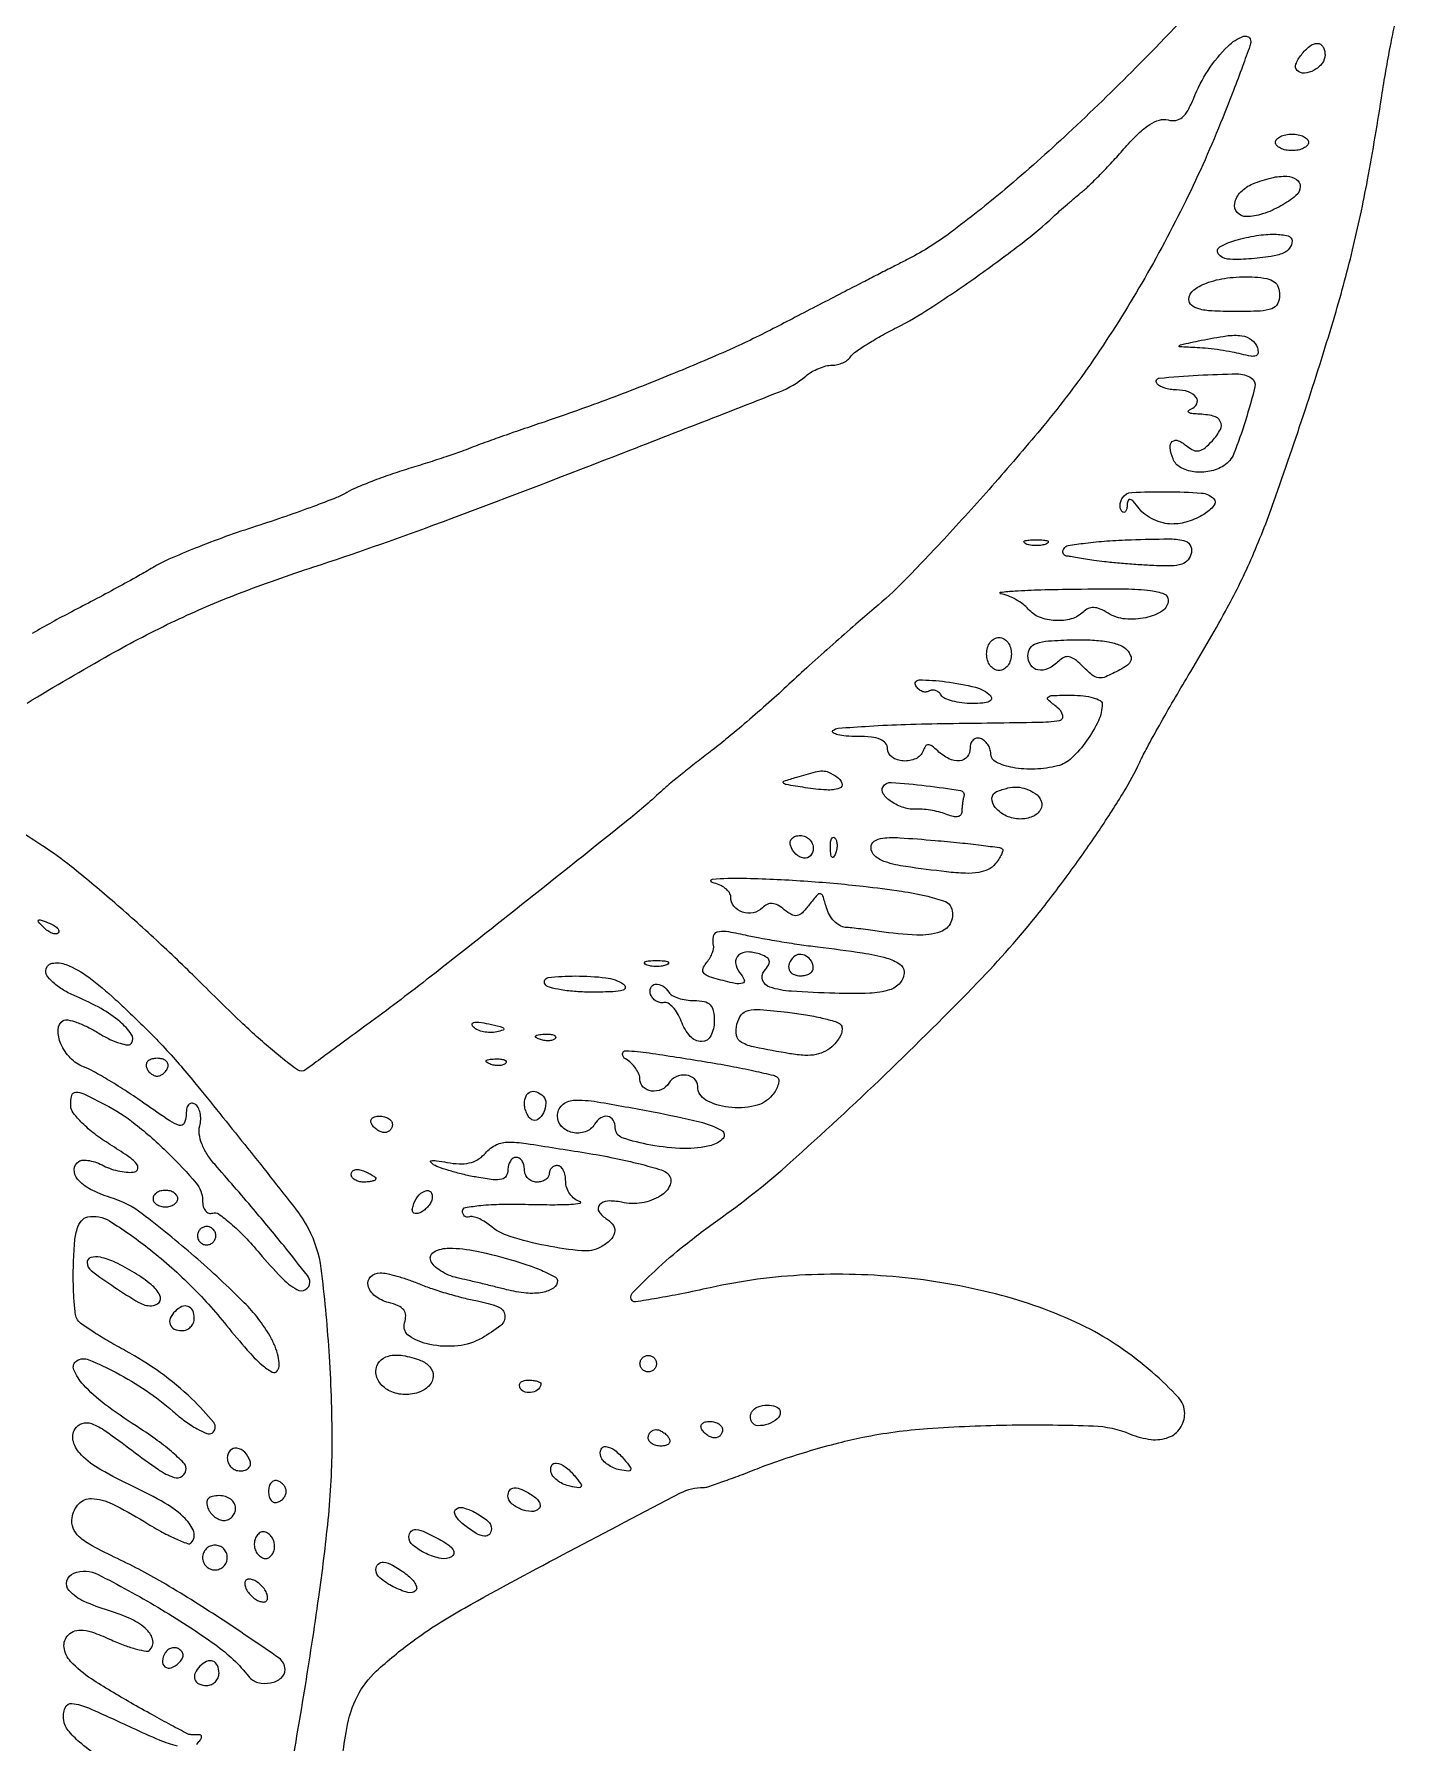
# Model space of a CAD drawing. Extents: x 55 to 655, y 169 to 856.
# Drawn here: x 489.6 to 654.6, y 323 to 530.1 of the extents above; entities that cross this region are included whole.
import ezdxf

# ---------------------------------------------------------------- set-up
doc = ezdxf.new("R2010")
doc.units = 0

msp = doc.modelspace()

# ---------------------------------------------------------------- linework, layer by layer
for points in [[(632.348194, 535.800899, -0.010823), (623.088362, 526.068695, -0.009217), (614.883898, 518.1101, -0.01287), (607.240123, 511.324193, -0.01424), (600.583275, 506.030754, -0.041738), (595.621898, 502.920957, -0.000672), (594.943347, 502.571893, -0.000089), (593.507683, 501.836114, -0.000103), (591.805176, 500.964406, -0.000087), (590, 500.040996, 0.000848), (587.851535, 498.937855, 0.000391), (585.059375, 497.495453, 0.000387), (582.125987, 495.974306, 0.000538), (579.5, 494.606396, -0.015597), (573.917383, 491.908845, -0.00793), (566.744537, 488.850205, -0.007577), (558.85252, 485.770465, -0.007963), (551, 482.984075, 0.00189), (548.364807, 482.084889, 0.002086), (545.821875, 481.19455, 0.001937), (543.656313, 480.416721, 0.010671), (542.5, 479.968168, -0.013954), (541.386673, 479.544676, -0.003155), (539.471875, 478.890378, -0.003266), (537.252344, 478.163645, -0.003164), (535, 477.458108, 0.00864), (532.747661, 476.725394, 0.00871), (530.528125, 475.917178, 0.008558), (528.619992, 475.146738, 0.034466), (527.5, 474.578144, -0.040314), (526.239268, 473.956512, -0.005266), (523.44375, 472.881956, -0.006099), (520.092516, 471.680476, -0.005068), (516.5, 470.482339, 0.00869), (512.797659, 469.217703, 0.008512), (509.115625, 467.816815, 0.008431), (505.928059, 466.478749, 0.031565), (504, 465.481321, -0.007697), (502.223802, 464.452216, -0.002761), (499.663024, 463.039234, -0.002738), (496.838175, 461.52083, -0.003241), (494.150719, 460.117435, 0.01533), (489.364584, 457.468927, 0.011486)], [(526.458982, 317.5, -0.015304), (527.47084, 324.766098, -0.074643), (528.765888, 328.700582, -0.090034), (531.046578, 331.722091, -0.02783), (535.464088, 335.360528, -0.031496), (541.738644, 339.385629, -0.005198), (554.387901, 346.246853, -0.00221), (567.912682, 353.325694, -0.120915), (570.691168, 353.997126, 0.081643), (571.235054, 354.084548, 0.003718), (573.024905, 354.69708, 0.006124), (575.142577, 355.468688, 0.004342), (577.5, 356.383985, -0.014533), (580.267028, 357.393925, -0.008407), (583.646875, 358.454596, -0.008397), (587.076211, 359.405466, -0.013949), (590, 360.077078, -0.031725), (597.83605, 361.137139, -0.014714), (608.101723, 361.564525, -0.011727), (617.938341, 361.453652, -0.091076), (622.404749, 360.471862, 0.070119), (624.917485, 359.808751, 0.120542), (627.054957, 360.070646, 0.15722), (628.466643, 361.19766, 0.147347), (629, 362.968234, 0.19002), (628.242393, 364.889746, 0.025676), (625.065784, 367.959723, 0.02928), (621.082169, 371.041513, 0.035335), (617, 373.429274, 0.049853), (606.803636, 377.255544, 0.038759), (595.146529, 379.399608, 0.038037), (583.040783, 379.743231, 0.042768), (571.5, 378.197506, -0.004937), (568.019763, 377.460254, -0.007801), (565.020196, 376.904254, -0.002882), (562.453614, 376.485014, -0.234838), (562.07939, 376.602896, -0.412142), (562.058787, 377.520308, -0.015035), (564.783337, 380.222744, -0.02023), (568.471474, 383.39794, -0.012872), (573, 386.802137, 0.02785), (581.212004, 393.36911, 0.008833), (592.711902, 404.037279, 0.008989), (603.927866, 415.211629, 0.024225), (611.351913, 423.661932, 0.010256), (615.114148, 428.591554, 0.010365), (618.657345, 433.654102, 0.010866), (621.627329, 438.306227, 0.026752), (623.544773, 441.875533, -0.014068), (624.434754, 443.638004, -0.003899), (625.930093, 446.352315, -0.003933), (627.672041, 449.400311, -0.004112), (629.436501, 452.375533, 0.010126), (633.949403, 460.198102, 0.022243), (637.006358, 466.390921, 0.018673), (639.803843, 473.462205, 0.005301), (643.622573, 484.655734, 0.006522), (647.016929, 495.432753, 0.013429), (649.334506, 503.965029, 0.013846), (651.147352, 512.442102, 0.00741), (652.939796, 523, -0.004906), (653.444704, 526.067016, -0.005118), (654.003077, 529.080561, -0.004931), (654.537884, 531.67474, -0.02234)], [(488.75, 449.056305, -0.008033), (498.786786, 454.933511, -0.017561), (506.695999, 459.036611, -0.019424), (514.357531, 462.31741, -0.012363), (523.5, 465.561991, 0.009952), (537.894953, 470.592636, 0.003473), (558.412504, 478.387126, 0.001086), (579.889451, 486.770925, 0.081585), (583.078741, 488.670351, -0.043217), (583.801497, 489.17936, -0.033109), (584.667322, 489.609416, -0.03396), (585.538258, 489.904734, -0.064846), (586.269724, 490, 0.056786), (586.933144, 490.075589, 0.049966), (587.59337, 490.299336, 0.052776), (588.152917, 490.628725, 0.095216), (588.511752, 491.019016, -0.102637), (589.011087, 491.54635, -0.011141), (590.414169, 492.477333, -0.013284), (592.157396, 493.515122, -0.010347), (594.103685, 494.552541, 0.027544), (598.145336, 496.888677, 0.009251), (603.780463, 500.724656, 0.009377), (609.316248, 504.802821, 0.02439), (613.093233, 508, -0.005722), (613.844797, 508.68594, -0.003083), (614.785818, 509.514895, -0.003069), (615.755336, 510.347993, -0.00482), (616.599715, 511.050708, 0.021941), (617.549914, 511.898189, 0.006677), (618.913644, 513.262334, 0.006672), (620.402387, 514.833245, 0.007234), (621.808435, 516.402058, -0.021604), (623.401644, 518.08009, -0.049741), (624.765782, 519.157996, -0.070735), (625.950047, 519.698382, -0.136495), (626.98396, 519.714445, 0.104943), (627.928912, 519.670324, 0.136855), (628.710649, 520.033096, 0.092482), (629.400314, 520.886198, 0.030006), (630.087364, 522.363095, -0.052187), (631.832167, 525.716956, -0.050988), (634.245381, 528.66557, -0.110139), (636.129042, 529.856106, -0.519037), (637, 529.243123, -0.086206), (636.906636, 528.705628, -0.0019), (636.003305, 526.213724, -0.004264), (634.907199, 523.302552, -0.002862), (633.606996, 519.993123, -0.018895), (629.124558, 509.897772, -0.017742), (623.804468, 499.950658, -0.0182), (617.963796, 490.696515, -0.023597), (611.919747, 482.689351, -0.006222), (606.007271, 475.757715, -0.007089), (600.171882, 469.274242, -0.007353), (594.996863, 463.848172, -0.024349), (591.371585, 460.5, 0.004869), (589.145402, 458.599148, 0.002441), (586.367728, 456.156288, 0.002424), (583.518685, 453.601072, 0.003584), (581.04677, 451.329917, -0.005818), (578.630304, 449.129542, -0.004531), (575.954364, 446.792351, -0.004583), (573.420678, 444.659553, -0.011087), (571.5, 443.143, 0.004542), (569.824173, 441.855029, 0.003983), (568.096549, 440.479767, 0.004006), (566.556479, 439.213084, 0.011959), (565.530806, 438.313082, -0.017001), (561.309249, 434.683442, -0.001255), (549.392109, 425.171207, -0.001766), (537.547503, 415.833444, -0.007913), (530.506066, 410.5, 0.000238), (527.806043, 408.519375, 0.000311), (525.337576, 406.704431, 0.00023), (523.269965, 405.180771, 0.002885), (522.492308, 404.600192, -0.331404), (521.50324, 404.593219, -0.015634), (518.71993, 406.772337, -0.016477), (514.897062, 410.182883, -0.005302), (509.451861, 415.484219, 0.009185), (504.403013, 420.323876, 0.008414), (499.032173, 425.121154, 0.008444), (494.094393, 429.240962, 0.027115), (490.620438, 431.743293, -0.00464), (487.845252, 433.558697, -0.005642)], [(509.272035, 322.872035, 0.029418), (509.657632, 323.305887, 0.07643), (509.863035, 323.66866, 0.194277), (509.858236, 323.895662, 0.300016), (509.7, 324, -0.004478), (509.39695, 324.002714, -0.003405), (509.064948, 324.010923, -0.003443), (508.753692, 324.022887, -0.008047), (508.521098, 324.037185, -0.102438), (508.180593, 324.135709, -0.001327), (506.20651, 325.184792, -0.003778), (503.927382, 326.425988, -0.002462), (501.314149, 327.891714, -0.014324), (496.526979, 330.792172, -0.063714), (494.018854, 332.907461, -0.15425), (493.221678, 334.614843, -0.233123), (493.739308, 336.139308, -0.124228), (494.539187, 336.616834, -0.102994), (495.530011, 336.702013, -0.060019), (496.900434, 336.367514, -0.016085), (498.977026, 335.51036, 0.017111), (500.570723, 334.856355, 0.025251), (502.012822, 334.402822, 0.02289), (503.182957, 334.155325, 0.241557), (503.633734, 334.3004, 0.254821), (503.975389, 335.460639, 0.150667), (503.249687, 336.752765, 0.081111), (501.377527, 338.0284, 0.037302), (498.609343, 339.075654, -0.035885), (495.639672, 340.189536, -0.098663), (493.836513, 341.496736, -0.263038), (493.558133, 342.6729, -0.234769), (494.415629, 343.605997, -0.212677), (497.34083, 343.451689, -0.015503), (504.579543, 339.470653, -0.021699), (511.590895, 334.904935, -0.07056), (515.595366, 331.08752, 0.163741), (516.70754, 330.362392, 0.110287), (518.235455, 330.311208, 0.123903), (519.515029, 330.902313, 0.226639), (520, 331.917277, 0.246197), (519.267556, 333.314633, 0.005039), (512.502608, 337.894622, 0.012391), (505.532634, 342.267118, 0.023569), (499.688124, 345.372244, -0.012119), (496.62924, 346.908664, -0.060249), (495.055712, 348.008569, -0.118581), (494.32864, 349.06152, -0.128269), (494.188124, 350.298352, -0.153151), (495.013337, 352.024442, -0.22044), (496.557655, 352.653753, -0.103325), (499.065563, 352.005616, -0.024343), (502.869817, 349.890146, 0.013043), (504.888525, 348.707105, 0.020457), (506.688033, 347.808588, 0.015644), (508.165828, 347.199573, 0.294337), (508.63414, 347.300806, 0.287531), (508.935296, 348.61395, 0.117503), (507.907358, 350.223169, 0.060343), (505.448671, 352.084044, 0.022416), (501.6, 354.1, -0.020289), (497.65775, 356.143662, -0.065775), (495.317181, 357.92368, -0.126306), (494.348603, 359.546999, -0.21321), (494.555773, 361.090242, -0.179679), (495.420401, 361.763584, -0.168145), (496.543114, 361.733173, -0.063425), (498.27089, 360.818394, -0.00959), (501.432057, 358.5, 0.012266), (504.658133, 356.160448, 0.069964), (506.547799, 355.216652, 0.247242), (507.541677, 355.378323, 0.235404), (508, 356.297857, 0.202178), (507.70612, 356.994936, 0.016828), (506.224488, 358.345598, 0.020343), (504.271214, 359.876799, 0.014237), (501.955704, 361.446366, -0.019676), (498.126919, 364.102936, -0.046807), (495.569675, 366.435462, -0.084186), (494.412281, 368.241945, -0.370434), (494.766151, 369.355473, -0.241337), (496.214591, 369.471534, -0.022745), (499.544161, 367.907525, -0.027929), (503.181266, 365.725025, -0.031436), (506.404236, 363.227985, 0.021865), (507.902303, 362.020782, 0.031777), (509.330003, 361.10358, 0.032754), (510.529474, 360.535927, 0.236812), (511.146777, 360.590713, 0.450981), (511.362262, 361.846919, 0.0333), (508.697162, 364.742171, 0.033461), (504.881592, 367.912485, 0.03302), (500.660838, 370.560913, -0.008585), (498.637306, 371.696867, -0.011169), (496.826669, 372.809564, -0.008954), (495.359911, 373.794365, -0.093704), (494.855482, 374.309657, -0.116504), (494.609965, 374.970089, -0.011985), (494.442744, 376.636922, -0.014419), (494.347219, 378.659949, -0.011041), (494.355482, 380.874305, -0.013339), (494.500638, 383.637281, -0.051376), (494.81112, 385.326003, -0.096348), (495.321643, 386.314843, -0.179811), (496.081497, 386.776836, -0.189093), (498.728702, 386.286065, -0.026553), (503.370651, 383.040488, -0.028966), (508.394424, 378.623733, -0.028344), (512.912897, 373.625426, 0.009661), (515.406667, 370.650681, 0.03253), (517.195346, 368.849915, 0.057815), (518.440734, 367.982773, 0.396502), (519.098471, 368.15933, 0.145967), (519.283111, 368.843249, 0.047474), (519.155365, 369.893178, 0.042254), (518.779678, 371.105916, 0.035007), (518.185574, 372.320725, 0.065674), (515.060085, 376.381342, 0.017146), (509.022773, 381.998384, 0.015882), (502.68262, 387.16014, 0.088812), (498.802256, 389.152665, -0.044893), (496.422125, 390.122547, -0.09532), (494.864726, 391.348159, -0.191327), (494.450097, 392.535748, -0.248706), (495.023007, 393.514219, -0.136676), (495.526097, 393.659923, -0.04628), (496.292782, 393.596713, -0.041921), (497.169393, 393.364879, -0.037281), (498.031741, 392.983013, 0.041754), (498.950088, 392.586121, 0.033221), (499.994517, 392.310449, 0.034257), (501.003214, 392.185592, 0.06853), (501.802407, 392.251419, 0.30647), (502.17208, 392.642705, 0.229271), (501.998415, 393.227846, 0.057504), (500.924878, 394.163071, 0.011314), (498.781608, 395.564651, -0.023681), (496.943914, 396.832353, -0.031842), (495.41731, 398.157532, -0.03405), (494.336797, 399.379165, -0.160877), (494.031608, 400.25, -0.060447), (494.159004, 401.486259, -0.339012), (494.638002, 401.884548, -0.121785), (495.605794, 401.685922, -0.008112), (498.164019, 400.415182, -0.047993), (501.845262, 398.039164, -0.026848), (505.846162, 394.510523, -0.021962), (509.227661, 390.883912, -0.17849), (510, 388.789307, 0.060265), (510.088826, 388.055023, 0.108934), (510.355272, 387.514223, 0.149863), (510.757134, 387.240185, 0.156952), (511.235459, 387.245153, -0.240729), (511.946031, 387.137238, -0.021465), (513.411967, 385.9851, -0.024252), (515.119455, 384.370234, -0.016416), (516.909951, 382.377311, 0.016887), (519.551055, 379.443176, 0.070485), (521.419689, 377.982704, 0.26317), (522.473411, 377.974277, 0.27249), (523, 378.868786, 0.168328), (522.72352, 379.66677, 0.002942), (519.830319, 383.296632, 0.006579), (516.173857, 387.709018, 0.003351), (511.469253, 393.162076, -0.037056), (510.543629, 394.393748, -0.049534), (509.909019, 395.638718, -0.057397), (509.601648, 396.804692, -0.100048), (509.657745, 397.799217, 0.056034), (509.774374, 398.604515, 0.061128), (509.703176, 399.39147, 0.069232), (509.464891, 400.043093, 0.132875), (509.087118, 400.446158, 0.158908), (508.653588, 400.551512, 0.210999), (508.300242, 400.361822, 0.121656), (508.071114, 399.848868, 0.044522), (508, 399.051808, -0.118814), (507.772429, 398.107648, -0.360439), (507.208609, 397.865359, -0.076628), (506.025064, 398.421069, -0.005182), (502.945636, 400.538211, 0.008811), (500.841194, 401.962657, 0.008937), (498.69774, 403.305126, 0.008767), (496.793085, 404.406136, 0.035835), (495.582331, 404.968698, -0.111821), (493.997295, 406.020896, -0.086879), (492.844649, 407.747183, -0.107051), (492.491504, 409.470647, -0.256951), (493.112117, 410.569292, -0.194469), (493.674411, 410.665485, -0.031385), (494.764453, 410.355031, -0.030706), (496.068464, 409.801237, -0.022648), (497.439058, 409.037664, 0.024959), (498.783222, 408.296932, 0.039642), (500.005339, 407.816557, 0.047253), (500.963771, 407.62144, 0.288535), (501.397239, 407.833729, 0.299828), (501.365132, 408.939672, 0.064625), (500.00661, 410.425437, 0.047738), (497.705378, 412.018893, 0.02862), (494.713402, 413.475282, -0.033227), (493.291988, 414.183433, -0.041987), (492.090812, 415.027548, -0.047396), (491.25073, 415.877451, -0.172909), (491, 416.580808, -0.356427), (491.760334, 417.511912, -0.148196), (493.492387, 417.350348, -0.063131), (496.211699, 415.817276, -0.026867), (499.433108, 413.14131, -0.003637), (501.073264, 411.600529, -0.003279), (502.748975, 409.982135, -0.003285), (504.23202, 408.511704, -0.010388), (505.198078, 407.5, -0.013864), (509.040744, 403.06373, -0.003393), (515.113185, 395.543839, -0.001894), (521.266158, 387.757207, -0.044454), (522.795594, 385.402799, -0.090884), (524.330172, 380.544983, -0.014322), (525.295351, 370.528842, -0.016825), (525.665224, 359.582918, -0.025404), (525.182261, 350.058645, -0.009723), (524.046669, 340.712254, -0.005316), (522.310202, 329.298904, -0.004964), (520.438443, 318.495057, -0.019396)], [(497.274176, 321.471641, -0.03245), (495.094572, 323.126972, -0.0447), (493.716647, 324.556418, -0.134358), (493.180449, 325.788105, -0.124615), (493.337534, 327.286186, -0.344919), (494.181556, 327.808417, -0.07653), (496.190609, 327.267592, -0.005491), (501.459761, 324.872035, 0.01013), (504.745227, 323.414964, 0.036652), (506.912572, 322.687345, 0.062555)]]:
    msp.add_lwpolyline(points, format="xyb")
for points in [[(646, 527.606989, -0.166787), (645.648547, 526.582699, -0.101297), (644.665566, 525.741503, -0.109462), (643.494649, 525.394804, -0.217121), (642.606442, 525.726892, -0.302411), (642.459476, 526.459172, -0.06662), (643.132241, 527.627904, -0.062149), (644.157913, 528.665759, -0.168355), (645.122445, 529, -0.156213), (645.45714, 528.892817, -0.097504), (645.742218, 528.590803, -0.079666), (645.934643, 528.139666, -0.061119)], [(644, 517, -0.191087), (643.848523, 516.618118, -0.088204), (643.4125, 516.29375, -0.068025), (642.765418, 516.073693, -0.048028), (642, 516, -0.048028), (641.234582, 516.073693, -0.068025), (640.5875, 516.29375, -0.088204), (640.151477, 516.618118, -0.191087), (640, 517, -0.191087), (640.151477, 517.381882, -0.088204), (640.5875, 517.70625, -0.068025), (641.234582, 517.926307, -0.048028), (642, 518, -0.048028), (642.765418, 517.926307, -0.068025), (643.4125, 517.70625, -0.088204), (643.848523, 517.381882, -0.191087)], [(643, 511.660515, -0.222601), (642.481668, 510.553945, -0.046249), (640.665332, 509.305333, -0.046893), (638.443994, 508.323739, -0.080768), (636.452947, 508, -0.214724), (635.359758, 508.492159, -0.234919), (635.058739, 509.60897, -0.144919), (635.789227, 510.991698, -0.10406), (637.25, 511.968838, -0.034478), (639.537593, 512.709843, -0.074613), (641.373748, 512.885507, -0.131853), (642.543457, 512.50337, -0.253436)], [(642, 505.059017, -0.160125), (641.71278, 504.185149, -0.135816), (640.945219, 503.582387, -0.064376), (639.465091, 503.177278, -0.013235), (636.769236, 502.873765, -0.038356), (634.202694, 502.850745, -0.22806), (633.068726, 503.494237, -0.442106), (633.266239, 504.351889, -0.059414), (635.190983, 505.15032, -0.028361), (637.7043, 505.70661, -0.043659), (639.924061, 505.87085, -0.056366), (641.520985, 505.668532, -0.345926)], [(640.5, 498.5, -0.118451), (640.246716, 497.445848, -0.189837), (639.5625, 496.840909, -0.077556), (638.140147, 496.561504, -0.009792), (635, 496.5, -0.012428), (632.297115, 496.567191, -0.052272), (630.695072, 496.816133, -0.109835), (629.820981, 497.268309, -0.222203), (629.5, 497.954915, -0.241274), (630.094444, 499.11509, -0.074206), (631.896759, 500.04347, -0.056802), (634.495637, 500.608375, -0.039555), (637.5, 500.672936, -0.03316), (638.965727, 500.490433, -0.109607), (639.853383, 500.106197, -0.15168), (640.333394, 499.465344, -0.08566)], [(637.801014, 492.098358, -0.096968), (637.88101, 491.477392, -0.289319), (637.64005, 491.145845, -0.138051), (637.036115, 491.082381, -0.022962), (635.883881, 491.334703, 0.019439), (634.756526, 491.589909, 0.00982), (633.319015, 491.827963, 0.009737), (631.822509, 492.016005, 0.014284), (630.5, 492.117987, -0.001488), (628.384906, 492.226733, -0.555203), (628.322929, 492.339432, -0.21477), (628.503212, 492.47277, -0.000873), (631, 493.010054, -0.017179), (634.043096, 493.55079, -0.068799), (635.930354, 493.55857, -0.12984), (637.101982, 493.074919, -0.151037)], [(637.043714, 488.472983, -0.325039), (637.494689, 487.371762, -0.015239), (636.358469, 483.271411, -0.019227), (634.950757, 479.282285, -0.158112), (633.73815, 477.817006, -0.093506), (632.033627, 477.137427, -0.081766), (630.113254, 477.080298, -0.092359), (628.47866, 477.617679, -0.177471), (627.58345, 478.643128, -0.055118), (627.226149, 480.006638, -0.256596), (627.499766, 480.742037, -0.294393), (628.219136, 480.843145, -0.065029), (629.324042, 480.146032, 0.075229), (630.077579, 479.691724, 0.155259), (630.755964, 479.634389, 0.118454), (631.467346, 479.986444, 0.034982), (632.35039, 480.834683, 0.061033), (633.317442, 482.207623, 0.252808), (633.314008, 483.187797, 0.215417), (632.462413, 483.832103, 0.046403), (630.583333, 484.078947, -0.02246), (629.849296, 484.139857, -0.122667), (629.480997, 484.283477, -0.458466), (629.463545, 484.466389, -0.106132), (629.756231, 484.664358, 0.181432), (630.45803, 485.307985, 0.286034), (630.388815, 486.096623, 0.153874), (629.447131, 486.769909, 0.079003), (628, 487, -0.040157), (627.242254, 487.060955, -0.042899), (626.521154, 487.242233, -0.047047), (625.935992, 487.507812, -0.124929), (625.60839, 487.824622, -0.557258), (625.911188, 488.430864, -0.008535), (630.629565, 488.779276, -0.011126), (635.354427, 488.941815, -0.142378)], [(632.499856, 473.833478, -0.386477), (632.540702, 472.979771, -0.083433), (631.320835, 471.921602, -0.061223), (629.392994, 471.047322, -0.076013), (627.448566, 470.75, -0.063828), (626.369812, 470.888273, -0.04672), (625.233886, 471.300781, -0.047332), (624.213751, 471.907169, -0.073073), (623.483448, 472.625, 0.017029), (622.796915, 473.470202, 0.138051), (622.383625, 473.741093, 0.401139), (622.132656, 473.617641, 0.082242), (622.031803, 473.083333, -0.041969), (621.978084, 472.58004, -0.117643), (621.833052, 472.259102, -0.24525), (621.62888, 472.165181, -0.185986), (621.399864, 472.266802, -0.128207), (621.219167, 472.574938, -0.076463), (621.166817, 472.999366, -0.068014), (621.24575, 473.471285, -0.063091), (621.449256, 473.917894, -0.247626), (622.574341, 474.579727, -0.013473), (626.820502, 474.661713, -0.015315), (631.034704, 474.500373, -0.181067)], [(612.25, 468.337719, -0.057986), (611.679992, 468.181385, -0.037979), (611, 468.12966, -0.037979), (610.320008, 468.181385, -0.057986), (609.75, 468.337719, -0.174857), (609.540618, 468.525001, -0.447206), (609.601562, 468.693942, -0.078554), (610.10856, 468.810911, -0.017491), (611, 468.842105, -0.017491), (611.89144, 468.810911, -0.078554), (612.398438, 468.693942, -0.447206), (612.459382, 468.525001, -0.174857)], [(629.816911, 467.296996, -0.122583), (629.407574, 466.416456, -0.145128), (628.654498, 465.897423, -0.075589), (627.337512, 465.679052, -0.015682), (624.984537, 465.721259, -0.005315), (623.084308, 465.835274, -0.004532), (621.082958, 465.994963, -0.004569), (619.264845, 466.173386, -0.012904), (618, 466.342311, 0.000015), (616.983547, 466.504828, 0.000016), (615.996726, 466.662543, 0.000015), (615.152231, 466.797457, 0.000082), (614.690983, 466.871052, -0.11936), (614.422091, 466.983363, -0.154643), (614.265384, 467.197981, -0.135982), (614.249924, 467.486527, -0.084398), (614.378201, 467.802926, -0.216387), (614.867198, 468.131057, -0.009229), (616.974432, 468.441687, -0.014395), (619.554019, 468.698194, -0.009603), (622.519593, 468.849921, -0.005263), (627.032415, 468.946456, -0.055191), (628.86947, 468.763233, -0.200663), (629.638425, 468.23065, -0.192368)], [(627, 461.519052, -0.255321), (626.295295, 460.228976, -0.08934), (624.27567, 459.392491, -0.077246), (621.782828, 459.242048, -0.116609), (619.731172, 459.935813, 0.037394), (618.757401, 460.447102, 0.090446), (617.968636, 460.630407, 0.117295), (617.295999, 460.504125, 0.09183), (616.682102, 460.082102, -0.130421), (615.257277, 459.254874, -0.080309), (613.317344, 459.047747, -0.079967), (611.402385, 459.462916, -0.12692), (610.049824, 460.439966, 0.059939), (609.434823, 461.022552, 0.033442), (608.566204, 461.581448, 0.03286), (607.598613, 462.03601, 0.045339), (606.677379, 462.303783, -0.851637), (606.682953, 462.476003, -0.016479), (608.444293, 462.643133, -0.008651), (611.575424, 462.782086, -0.003736), (615.75, 462.863818, -0.00437), (621.823755, 462.884257, -0.028407), (624.873868, 462.694379, -0.066473), (626.487405, 462.279416, -0.305594)], [(608, 455, -0.072314), (607.888136, 454.230589, -0.08892), (607.5625, 453.583333, -0.10214), (607.075754, 453.153209, -0.130775), (606.5, 453, -0.130775), (605.924246, 453.153209, -0.10214), (605.4375, 453.583333, -0.08892), (605.111864, 454.230589, -0.072314), (605, 455, -0.072314), (605.111864, 455.769411, -0.08892), (605.4375, 456.416667, -0.10214), (605.924246, 456.846791, -0.130775), (606.5, 457, -0.130775), (607.075754, 456.846791, -0.10214), (607.5625, 456.416667, -0.08892), (607.888136, 455.769411, -0.072314)], [(622.006978, 455.491592, -0.069114), (622.449674, 454.77712, -0.193362), (622.469738, 454.199137, -0.147933), (622.070456, 453.664029, -0.03617), (621.130308, 453.069739, -0.017585), (619.437974, 452.239206, -0.136559), (618.576082, 452.109276, -0.145917), (617.798089, 452.448901, -0.021004), (616.507143, 453.635714, 0.036373), (615.661706, 454.366345, 0.115884), (614.981491, 454.661366, 0.156628), (614.364822, 454.579339, 0.085817), (613.735714, 454.135714, -0.084527), (612.46417, 453.23418, -0.156926), (611.223833, 453.063462, -0.206969), (610.343316, 453.643766, -0.146002), (610, 454.794429, -0.151602), (610.28238, 455.704344, -0.158691), (611.02599, 456.274598, -0.067897), (612.512112, 456.581843, -0.011219), (615.442411, 456.716282, -0.018127), (617.837756, 456.68552, -0.03385), (619.763365, 456.459646, -0.042247), (621.197013, 456.064593, -0.131943)], [(605.45, 449.948814, -0.245712), (605.570931, 449.563543, -0.25119), (605.322487, 449.249906, -0.081168), (604.546822, 449.054577, -0.021181), (603.259017, 449, -0.02991), (602.010554, 449.074749, -0.03596), (600.856189, 449.298542, -0.03886), (599.93892, 449.624108, -0.150747), (599.489919, 450.016312, 0.08344), (599.184813, 450.364134, 0.092847), (598.793158, 450.577624, 0.100558), (598.376993, 450.625047, 0.117181), (598, 450.5, -0.134553), (597.615692, 450.386958, -0.100428), (597.179193, 450.467113, -0.087111), (596.756676, 450.729414, -0.07209), (596.415957, 451.135985, -0.587906), (596.816458, 451.853022, -0.03229), (600.038623, 451.639713, -0.027711), (603.658468, 450.958287, -0.136665)], [(619, 448.95034, -0.109811), (618.545664, 446.906565, -0.046389), (617.116199, 444.467982, -0.046276), (615.29252, 442.369286, -0.129976), (613.602641, 441.436405, -0.051733), (610.87216, 441.044573, -0.055018), (608.177041, 441.235626, -0.066384), (606.144711, 441.893973, -0.288895), (605.5, 442.916667, 0.081237), (605.406335, 443.48935, 0.068653), (605.132812, 444.039583, 0.070115), (604.727763, 444.484598, 0.092923), (604.25, 444.75, 0.126183), (603.774234, 444.783698, 0.143626), (603.367188, 444.579167, 0.123964), (603.094438, 444.156621, 0.081814), (603, 443.583333, -0.169777), (602.634921, 442.539152, -0.206195), (601.728571, 442.05407, -0.138018), (600.429122, 442.303414, -0.07323), (599.075, 443.25, 0.026382), (598.3676, 443.850113, 0.164145), (597.923333, 444, 0.247772), (597.586056, 443.821933, 0.062037), (597.291667, 443.25, -0.201682), (596.420073, 442.313413, -0.120957), (594.902443, 442.033239, -0.134372), (593.535292, 442.494401, -0.249577), (593, 443.5, 0.168397), (592.766017, 444.175032, 0.129504), (592.138889, 444.647727, 0.073692), (591.031879, 444.92004, 0.023525), (589.333333, 445, -0.018315), (587.974217, 445.049802, -0.040893), (586.953099, 445.209349, -0.083841), (586.408404, 445.442232, -0.478401), (586.379344, 445.712678, -0.179406), (587.012122, 446.00316, -0.003269), (590.761345, 446.261474, -0.007651), (595.183917, 446.469267, -0.004982), (600.296011, 446.58014, 0.001027), (611.170937, 446.729965, 0.03258), (613.830308, 446.945758, 0.45311), (614.225679, 447.557439, 0.162965), (613.55887, 448.531803, -0.018207), (612.45004, 449.435778, -0.459576), (612.453905, 449.782032, -0.171029), (612.970459, 449.976037, -0.005124), (615.30887, 450, -0.026897), (616.723227, 449.923862, -0.0424), (617.915731, 449.691662, -0.052003), (618.755663, 449.355236, -0.27835)], [(586.856763, 440.109687, -0.172132), (587.468529, 439.329666, -0.413017), (587.17389, 438.73376, -0.096731), (585.581472, 438.516835, -0.025164), (583, 438.796174, -0.002899), (580.712091, 439.174566, -0.186717), (580.371517, 439.3782, -0.52125), (580.439929, 439.600715, -0.007479), (582, 440.077423, -0.00506), (584.269831, 440.709235, -0.063765), (585.149128, 440.827772, -0.114192), (585.842986, 440.672061, -0.029165)], [(602.25, 437.75, 0.032384), (602.153935, 437.384477, 0.01461), (602.073437, 436.895135, 0.014395), (602.01826, 436.371738, 0.019064), (602, 435.893011, -0.167997), (601.865473, 435.503925, -0.176445), (601.522018, 435.290633, -0.107753), (600.968181, 435.295199, -0.044374), (600.25, 435.526527, 0.035371), (599.438325, 435.804171, 0.021044), (598.4401, 436.024033, 0.021003), (597.421485, 436.160013, 0.03378), (596.546086, 436.180305, -0.085683), (594.961987, 436.381915, -0.072915), (593.437793, 437.105278, -0.093981), (592.471401, 438.053854, -0.298648), (592.448234, 438.916241, -0.279006), (593.469349, 439.438853, -0.011825), (597.682952, 439.038304, -0.011538), (601.829724, 438.447586, -0.461035)], [(610.878115, 438.096491, -0.165255), (611.61802, 437.17896, -0.22393), (611.524178, 436.133302, -0.163804), (610.563074, 435.297169, -0.098126), (609.063428, 435, -0.108569), (607.406179, 435.364145, -0.107541), (606.047682, 436.390122, -0.186077), (605.646935, 437.516735, -0.299237), (606.208262, 438.323807, -0.03666), (607.574375, 438.758835, -0.071029), (608.71314, 438.865255, -0.077488), (609.769686, 438.647444, -0.051705)], [(584, 431.416667, -0.190724), (583.653027, 430.540134, -0.244413), (582.846361, 430.257027, -0.165501), (581.877068, 430.749304, -0.113253), (581.229167, 431.8125, -0.134046), (581.204183, 432.264262, -0.144529), (581.414714, 432.651172, -0.119977), (581.841384, 432.910766, -0.077096), (582.416667, 433, -0.099038), (583.020927, 432.879125, -0.097945), (583.534896, 432.534896, -0.097945), (583.879125, 432.020927, -0.099038)], [(586.683114, 430.8125, -0.054073), (586.461564, 430.395823, -0.470617), (586.279315, 430.37858, -0.168741), (586.137993, 430.670344, -0.018894), (586.078947, 431.416667, -0.028489), (586.089945, 432.112848, -0.077125), (586.200665, 432.592839, -0.208169), (586.385309, 432.77538, -0.296942), (586.604167, 432.729167, -0.126455), (586.797407, 432.402231, -0.060344), (586.876576, 431.916927, -0.05415), (586.839148, 431.359369, -0.051402)], [(606.892501, 431.389471, -0.28176), (606.964495, 431.161597, -0.047282), (606.805988, 430.71029, -0.039819), (606.492815, 430.152833, -0.025325), (606.046817, 429.556411, -0.106042), (605.201222, 428.890908, -0.073645), (604.038943, 428.520571, -0.050284), (602.42657, 428.422171, -0.018588), (600.154316, 428.596801, -0.006838), (595.196627, 429.232609, -0.043001), (592.71351, 429.806622, -0.105833), (591.456405, 430.533094, -0.212074), (591, 431.560753, -0.246846), (591.390529, 432.303591, -0.124132), (592.411398, 432.68292, -0.043064), (594.469321, 432.729617, -0.005917), (598.75, 432.407006, -0.00367), (601.748683, 432.123097, -0.005646), (604.338735, 431.829092, -0.002132), (606.552995, 431.542789, -0.146702)], [(590.053627, 426.848635, -0.007946), (594.683076, 426.247548, -0.022787), (597.866353, 425.633437, -0.02803), (599.998563, 424.992073, -0.217368), (600.722251, 424.281418, -0.198009), (600.678424, 422.49679, -0.211399), (599.391396, 421.324872, -0.092389), (596.53673, 420.929274, -0.02537), (592, 421.372006, 0.003853), (590.923234, 421.524078, 0.003032), (589.754573, 421.672748, 0.003065), (588.666744, 421.797676, 0.007559), (587.866631, 421.872377, -0.116711), (587.194883, 422.087813, -0.066753), (586.527102, 422.623448, -0.060938), (585.964009, 423.38016, -0.06101), (585.600197, 424.25, 0.011918), (585.163667, 425.670708, 0.277247), (584.855458, 425.934524, 0.266069), (584.468173, 425.791814, 0.011153), (583.514821, 424.601615, -0.031599), (582.675917, 423.637812, -0.150642), (582.040041, 423.296715, -0.17639), (581.381142, 423.400255, -0.046952), (580.488874, 424.009234, 0.044019), (579.6993, 424.554926, 0.108317), (579.029682, 424.762774, 0.133669), (578.424257, 424.652238, 0.084966), (577.835763, 424.235763, -0.146217), (576.721478, 423.63421, -0.13374), (575.416732, 423.714234, -0.142378), (574.389732, 424.432042, -0.171124), (574, 425.537438, 0.152019), (573.832447, 426.075796, 0.07625), (573.339062, 426.599434, 0.064539), (572.610573, 427.030223, 0.053765), (571.75, 427.294267, -0.868741), (571.771009, 427.71384, -0.028648), (575.481742, 427.83611, -0.010691), (582.870683, 427.498037, -0.011531)], [(492.526461, 421.193128, -0.20742), (492.220211, 421.072099, -0.082976), (491.768815, 421.162781, -0.063152), (491.246577, 421.441312, -0.043285), (490.733333, 421.875912, -0.011214), (490.106486, 422.536448, -0.400052), (490.111181, 422.729672, -0.286372), (490.336218, 422.78179, -0.008399), (491.293128, 422.435707, -0.036269), (491.940734, 422.133723, -0.070189), (492.395085, 421.789051, -0.120343), (492.59249, 421.461316, -0.278911)], [(584.5, 419.509854, -0.006279), (589.979321, 418.778645, -0.033948), (592.912158, 418.14404, -0.073404), (594.483905, 417.427936, -0.254474), (595, 416.479562, -0.17553), (594.514028, 415.137918, -0.144824), (593.240662, 414.288815, -0.067511), (590.83133, 413.886039, -0.014702), (586.610092, 413.880037, -0.009503), (581.358159, 414.126981, -0.059836), (578.727082, 414.620774, -0.234414), (577.862933, 415.4513, -0.265338), (578.059975, 416.572265, 0.040521), (578.573699, 417.304595, 0.183891), (578.658834, 417.809601, 0.203933), (578.385002, 418.210674, 0.05079), (577.660511, 418.57678, 0.086276), (576.092568, 418.885294, 0.181773), (574.939235, 418.480608, 0.255701), (574.576714, 417.554312, 0.142221), (575.073886, 416.410972, -0.067962), (575.633724, 415.512055, -0.460461), (575.43731, 415.096726, -0.121872), (574.515866, 415.075099, -0.010675), (572.228925, 415.635797, -0.031083), (571.166479, 415.992516, -0.154018), (570.686807, 416.389784, -0.241033), (570.637583, 416.878346, -0.080195), (571.014011, 417.516883, 0.036327), (571.406823, 418.06699, 0.036586), (571.714833, 418.666887, 0.039091), (571.902627, 419.227823, 0.106023), (571.916666, 419.64474, -0.083311), (571.903877, 420.770687, -0.278817), (572.359365, 421.312887, -0.123111), (573.41505, 421.401008, -0.014477), (575.75, 420.950347, 0.009594), (577.541068, 420.586484, 0.004519), (579.867188, 420.181916, 0.004476), (582.311748, 419.801916, 0.006289)], [(581.63948, 418.306147, 0.094876), (581.086489, 417.491235, 0.1934), (581.067517, 416.730754, 0.202875), (581.575357, 416.193711, 0.103624), (582.5, 416, 0.06085), (583.073598, 416.070066, 0.079459), (583.559375, 416.276414, 0.097386), (583.8846, 416.582093, 0.156819), (584, 416.940983, 0.139398), (583.764316, 417.769921, 0.123736), (583.119339, 418.396031, 0.139481), (582.316568, 418.598585, 0.191124)], [(566.25, 417.337719, -0.057986), (565.679992, 417.181385, -0.037979), (565, 417.12966, -0.037979), (564.320008, 417.181385, -0.057986), (563.75, 417.337719, -0.174857), (563.540618, 417.525001, -0.447206), (563.601562, 417.693942, -0.078554), (564.10856, 417.810911, -0.017491), (565, 417.842105, -0.017491), (565.89144, 417.810911, -0.078554), (566.398438, 417.693942, -0.447206), (566.459382, 417.525001, -0.174857)], [(561, 415, -0.264202), (561.21732, 414.583038, -0.329712), (560.95277, 414.251244, -0.055498), (559.725201, 414.065932, -0.008999), (557.309017, 414.015313, -0.017967), (555.275729, 414.082394, -0.024756), (553.461338, 414.298248, -0.023032), (552.024763, 414.610412, -0.191593), (551.5, 415, -0.548395), (551.877191, 415.781552, -0.029491), (555.191936, 415.977235, -0.029063), (558.877132, 415.762846, -0.11488)], [(566.5, 414, 0.130646), (566.906663, 413.615492, 0.045439), (567.653525, 413.29375, 0.041396), (568.57934, 413.073842, 0.037634), (569.559017, 413, -0.048088), (570.787459, 412.88158, -0.152449), (571.505902, 412.493956, -0.149127), (571.885437, 411.760253, -0.045359), (572, 410.5, -0.116443), (571.577002, 408.708305, -0.284563), (570.469872, 408.025488, -0.218947), (569.090368, 408.663041, -0.086078), (567.997216, 410.507322, 0.041116), (567.547967, 411.448108, 0.055882), (566.987039, 412.20253, 0.069136), (566.405528, 412.674467, 0.19346), (565.896967, 412.757322, -0.107313), (565.424248, 412.754066, -0.086944), (564.952286, 412.942776, -0.08277), (564.553343, 413.29196, -0.083998), (564.291667, 413.75, -0.187089), (564.306536, 414.555515, -0.27399), (564.857467, 414.972237, -0.172747), (565.749669, 414.763909, -0.111892)], [(545.64378, 409.205893, -0.054376), (544.86184, 409.127256, -0.048216), (544.048004, 409.212837, -0.051027), (543.324322, 409.439155, -0.095372), (542.817958, 409.782042, -0.181167), (542.65923, 410.130943, -0.373673), (542.826958, 410.353092, -0.086287), (543.486201, 410.377314, -0.016428), (544.674177, 410.175496, -0.00866), (546.047609, 409.870603, -0.138278), (546.459395, 409.639951, -0.550064), (546.410973, 409.423805, -0.033951)], [(587.300821, 410.099179, -0.191756), (587.491075, 409.657201, -0.087983), (587.397035, 409.026195, -0.06781), (587.041292, 408.306127, -0.047816), (586.465985, 407.608842, -0.070259), (585.478935, 406.866068, -0.077667), (584.357285, 406.456887, -0.062304), (582.968745, 406.35907, -0.028136), (581.1517, 406.560447, -0.007213), (576.915885, 407.335876, -0.079216), (575.29978, 407.932381, -0.22477), (574.695235, 408.784738, -0.108043), (574.750801, 410.155064, -0.093317), (575.278536, 411.270614, -0.180418), (576.089866, 411.808961, -0.077893), (577.553035, 411.916501, -0.008722), (580.88462, 411.583741, -0.011921), (583.085311, 411.271743, -0.015677), (585.074615, 410.876716, -0.013142), (586.694011, 410.456899, -0.127041)], [(552.729167, 408.395833, -0.126455), (552.402231, 408.202593, -0.060344), (551.916927, 408.123424, -0.05415), (551.359369, 408.160852, -0.051402), (550.8125, 408.316886, -0.054073), (550.395823, 408.538436, -0.470617), (550.37858, 408.720685, -0.168741), (550.670344, 408.862007, -0.018894), (551.416667, 408.921053, -0.028489), (552.112848, 408.910055, -0.077125), (552.592839, 408.799335, -0.208169), (552.77538, 408.614691, -0.296942)], [(503.191667, 404.925, 0.073624), (503.399741, 404.514089, 0.066918), (503.723802, 404.165781, 0.070382), (504.110048, 403.930417, 0.102038), (504.5, 403.85, 0.102038), (504.889952, 403.930417, 0.070382), (505.276198, 404.165781, 0.066918), (505.600259, 404.514089, 0.073624), (505.808333, 404.925, 0.159683), (505.810399, 405.333474, 0.143818), (505.571823, 405.684219, 0.107546), (505.111023, 405.920344, 0.064908), (504.5, 406, 0.064908), (503.888977, 405.920344, 0.107546), (503.428177, 405.684219, 0.143818), (503.189601, 405.333474, 0.159683)], [(546.729167, 405.395833, -0.126455), (546.402231, 405.202593, -0.060344), (545.916927, 405.123424, -0.05415), (545.359369, 405.160852, -0.051402), (544.8125, 405.316886, -0.054073), (544.395823, 405.538436, -0.470617), (544.37858, 405.720685, -0.168741), (544.670344, 405.862007, -0.018894), (545.416667, 405.921053, -0.028489), (546.112848, 405.910055, -0.077125), (546.592839, 405.799335, -0.208169), (546.77538, 405.614691, -0.296942)], [(570.783497, 405.613177, -0.005589), (574.001714, 405.052925, -0.00824), (576.812612, 404.483078, -0.004412), (579.162367, 403.944485, -0.138693), (579.675998, 403.657335, -0.201096), (579.816977, 403.312896, -0.072607), (579.734529, 402.779503, -0.057526), (579.45953, 402.152359, -0.041162), (579.020056, 401.524166, -0.166489), (576.891049, 400.224358, -0.084612), (573.720346, 400.067763, -0.096074), (570.980964, 400.948386, -0.273586), (570, 402.606989, 0.211367), (569.600542, 403.509712, 0.157732), (568.596518, 403.963762, 0.133976), (567.385388, 403.775084, 0.150192), (566.5, 403, -0.149959), (565.606674, 402.217247, -0.138317), (564.397252, 402.038254, -0.160777), (563.397319, 402.517315, -0.20406), (563, 403.45031, 0.100292), (562.872383, 404.080138, 0.054217), (562.485937, 404.774005, 0.050884), (561.919365, 405.422383, 0.055942), (561.25, 405.919901, -0.264715), (560.894939, 406.531734, -0.426105), (561.288232, 406.91574, -0.029338), (564.101387, 406.659542, -0.002926)], [(551.264432, 401.402234, -0.210351), (551.593354, 400.556057, -0.101767), (551.303893, 399.406879, -0.122354), (550.629069, 398.594365, -0.305994), (549.895215, 398.564761, -0.096533), (549.552309, 398.881687, -0.052635), (549.262969, 399.378799, -0.049696), (549.066404, 399.966781, -0.055887), (549, 400.559017, -0.10924), (549.195016, 401.440964, -0.197274), (549.729833, 401.93523, -0.1881), (550.479385, 401.923695, -0.099868)], [(564.59977, 399.512262, -0.011132), (570.236867, 398.30303, -0.072863), (572.917885, 397.23517, -0.479001), (573.062354, 396.297492, -0.147134), (571.631835, 395.443733, -0.06744), (568.315548, 395.073341, -0.039176), (564.322636, 395.481076, -0.035431), (560.859575, 396.368689, -0.322826), (560, 397.561273, 0.131644), (559.748855, 398.498618, 0.221916), (559.094623, 398.956337, 0.193883), (558.246747, 398.776246, 0.10663), (557.5, 398, -0.172127), (556.373844, 397.096176, -0.139409), (554.817779, 397.005255, -0.14748), (553.507688, 397.74068, -0.193987), (553, 399, -0.202388), (553.557611, 400.321153, -0.184011), (554.922296, 400.911181, -0.052909), (557.826037, 400.732121, -0.005435)], [(533, 398, -0.092995), (532.928382, 397.618268, -0.096318), (532.723586, 397.29375, -0.099231), (532.418051, 397.076556, -0.105429), (532.059017, 397, -0.089642), (531.653442, 397.073302, -0.053229), (531.2129, 397.29375, -0.051032), (530.806203, 397.617485, -0.06081), (530.5, 398, -0.139169), (530.392057, 398.379648, -0.191142), (530.521475, 398.70625, -0.138808), (530.889346, 398.926733, -0.066118), (531.440983, 399, -0.062283), (532.037096, 398.925455, -0.080552), (532.542039, 398.70625, -0.097988), (532.879982, 398.381379, -0.153634)], [(556.398134, 394.54806, -0.009543), (559.886705, 393.913249, -0.012967), (563.006115, 393.199242, -0.009878), (565.555474, 392.491756, -0.126351), (566.398134, 391.984545, -0.303718), (566.649455, 390.662601, -0.156547), (565.499651, 389.331442, -0.096614), (563.217286, 388.484932, -0.094968), (560.769457, 388.550636, 0.062835), (559.074984, 388.704746, 0.208981), (558.088966, 388.232284, 0.340433), (558.043294, 387.412761, 0.104539), (559, 386.5, -0.114305), (559.773289, 385.733181, -0.198816), (559.923334, 384.856248, -0.152296), (559.399412, 383.952389, -0.063035), (558.234582, 383.125545, -0.146882), (555.968508, 382.666854, -0.025704), (551.610014, 383.295992, -0.027883), (547.272644, 384.405836, -0.097497), (544.751754, 385.785087, 0.03517), (544.098867, 386.25584, 0.039791), (543.412025, 386.608935, 0.04361), (542.789746, 386.806997, 0.136522), (542.35526, 386.785087, -0.114774), (542.029482, 386.754635, -0.141153), (541.751233, 386.877494, -0.129767), (541.565196, 387.140048, -0.089831), (541.5, 387.5, -0.363733), (541.846868, 387.913734, -0.018858), (543.700571, 388.170542, -0.021092), (546.235622, 388.317162, -0.010076), (549.5, 388.302283, 0.005558), (552.457013, 388.262081, 0.013542), (554.635937, 388.315701, 0.032441), (555.740239, 388.444989, 0.78852), (555.75, 388.625607, -0.093009), (555.081254, 388.96941, -0.072566), (554.514063, 389.559553, -0.071379), (554.13137, 390.297925, -0.084112), (554, 391.073324, 0.04993), (553.926193, 391.810592, 0.069914), (553.70625, 392.434039, 0.090065), (553.381765, 392.853517, 0.185265), (553, 393, 0.099038), (552.618362, 392.923658, 0.097945), (552.29375, 392.70625, 0.097945), (552.076342, 392.381638, 0.099038), (552, 392, -0.148195), (551.884432, 391.618646, -0.098894), (551.559375, 391.29375, -0.082425), (551.073457, 391.074694, -0.064853), (550.5, 391, -0.099038), (549.927543, 391.114514, -0.097945), (549.440625, 391.440625, -0.097945), (549.114514, 391.927543, -0.099038), (549, 392.5, 0.064853), (548.925306, 393.073457, 0.082425), (548.70625, 393.559375, 0.098894), (548.381354, 393.884432, 0.148195), (548, 394, 0.152379), (547.618628, 393.881011, 0.09821), (547.29375, 393.546064, 0.080984), (547.074579, 393.045539, 0.062862), (547, 392.454687, -0.141675), (546.792082, 391.735627, -0.197361), (546.252292, 391.351788, -0.086472), (545.20466, 391.293163, -0.015277), (543.25, 391.582914, -0.013409), (541.704298, 391.903542, -0.012978), (540.160938, 392.309652, -0.013), (538.822484, 392.737293, -0.04569), (538, 393.111091, -0.095082), (537.650548, 393.409926, -0.571683), (537.718169, 393.586914, -0.077404), (538.338683, 393.594776, -0.010635), (539.618394, 393.384185, 0.035529), (541.101427, 393.215372, 0.064226), (542.317221, 393.320143, 0.077188), (543.308713, 393.702779, 0.081125), (544.118394, 394.363284, -0.080987), (545.448117, 395.448627, -0.127658), (546.86045, 395.837964, -0.0416), (549.227288, 395.676517, -0.002414)], [(531, 391.393011, -0.289661), (530.903916, 391.241071, -0.046727), (530.559375, 391.115447, -0.039339), (530.074824, 391.028469, -0.024748), (529.5, 391, -0.062722), (528.926468, 391.07223, -0.08088), (528.440625, 391.284531, -0.098158), (528.115494, 391.599211, -0.152681), (528, 391.968615, -0.184534), (528.122486, 392.289193, -0.147206), (528.440625, 392.483616, -0.100118), (528.925634, 392.511135, -0.055937), (529.5, 392.361626, -0.02136), (530.074558, 392.112506, -0.030395), (530.559375, 391.839659, -0.030693), (530.912889, 391.579329, -0.222225)], [(504, 389, 0.148195), (504.115568, 388.618646, 0.098894), (504.440625, 388.29375, 0.082425), (504.926543, 388.074694, 0.064853), (505.5, 388, 0.064853), (506.073457, 388.074694, 0.082425), (506.559375, 388.29375, 0.098894), (506.884432, 388.618646, 0.148195), (507, 389, 0.148195), (506.884432, 389.381354, 0.098894), (506.559375, 389.70625, 0.082425), (506.073457, 389.925306, 0.064853), (505.5, 390, 0.064853), (504.926543, 389.925306, 0.082425), (504.440625, 389.70625, 0.098894), (504.115568, 389.381354, 0.148195)], [(537.770833, 388.8125, -0.068669), (537.531882, 388.328838, -0.047422), (537.142248, 387.857485, -0.047417), (536.670725, 387.467931, -0.068602), (536.18682, 387.22894, -0.108271), (535.74444, 387.181849, -0.257062), (535.482386, 387.366128, -0.161356), (535.426249, 387.780247, -0.045328), (535.606309, 388.41644, -0.096137), (536.266086, 389.473274, -0.16139), (537.175124, 389.971061, -0.352314), (537.738788, 389.665692, -0.181604)], [(509.552786, 385.08541, 0.099038), (509.401684, 384.679226, 0.097945), (509.417584, 384.244476, 0.097945), (509.597789, 383.848514, 0.099038), (509.91459, 383.552786, 0.099038), (510.320774, 383.401684, 0.097945), (510.755524, 383.417584, 0.097945), (511.151486, 383.597789, 0.099038), (511.447214, 383.91459, 0.099038), (511.598316, 384.320774, 0.097945), (511.582416, 384.755524, 0.097945), (511.402211, 385.151486, 0.099038), (511.08541, 385.447214, 0.099038), (510.679226, 385.598316, 0.097945), (510.244476, 385.582416, 0.097945), (509.848514, 385.402211, 0.099038)], [(496.006833, 381.25, 0.233497), (496.499298, 380.275417, 0.013003), (499.353031, 378.246149, 0.016517), (502.286382, 376.410774, 0.13228), (503.81188, 376, 0.213683), (504.729879, 376.411093, 0.310312), (504.838442, 377.261673, 0.103002), (503.775682, 378.575588, 0.034482), (501.75, 380.01096, 0.024663), (499.451357, 381.261388, 0.059172), (497.619833, 381.890144, 0.121214), (496.46422, 381.856893, 0.339704)], [(547.818499, 381.461259, -0.014191), (549.804187, 380.809713, -0.021809), (551.477934, 380.123582, -0.017656), (552.758933, 379.476157, -0.273403), (553, 379.068248, -0.249373), (552.519449, 378.164649, -0.10441), (551.202228, 377.630616, -0.068155), (549.212028, 377.548956, -0.038324), (546.824597, 377.962959, 0.001885), (545.359086, 378.32866, 0.00131), (543.701189, 378.731133, 0.001321), (542.107894, 379.109054, 0.002731), (540.860301, 379.394317, -0.045184), (539.807565, 379.731111, -0.044408), (538.825957, 380.253049, -0.048007), (538.051903, 380.870586, -0.109194), (537.641686, 381.491368, -0.383575), (538.05118, 382.55939, -0.119335), (539.872359, 382.994631, -0.052106), (543.222209, 382.634562, -0.019372)], [(536.282119, 378.656923, 0.01794), (537.788619, 378.090692, 0.009756), (539.675173, 377.498554, 0.009709), (541.619714, 376.97041, 0.015167), (543.314213, 376.599563, -0.044813), (545.837215, 375.888547, -0.278193), (546.631542, 374.873219, -0.259606), (546.127227, 373.63504, -0.040649), (543.861975, 372.102661, -0.101925), (540.937095, 371.164584, -0.075259), (537.531566, 371.311193, -0.10087), (535.031298, 372.351587, -0.332152), (534.48052, 373.938623, 0.081248), (534.612057, 374.838203, 0.164574), (534.3741, 375.504171, 0.125639), (533.71757, 376.004752, 0.038909), (532.530547, 376.402977, -0.103335), (530.91448, 377.187306, -0.161959), (530.060374, 378.457755, -0.275295), (530.351375, 379.523606, -0.194132), (531.532119, 380, -0.054021), (532.331759, 379.913352, -0.014922), (533.55943, 379.605471, -0.01489), (534.937743, 379.171034, -0.015072)], [(506.666667, 375.333333, 0.091649), (506.095775, 374.503522, 0.193059), (506.066255, 373.735179, 0.206496), (506.569797, 373.19498, 0.103678), (507.5, 373, 0.099038), (508.072457, 373.114514, 0.097945), (508.559375, 373.440625, 0.097945), (508.885486, 373.927543, 0.099038), (509, 374.5, 0.103678), (508.80502, 375.430203, 0.206496), (508.264821, 375.933745, 0.193059), (507.496478, 375.904225, 0.091649)], [(536.418213, 369.393011, -0.123321), (537.540454, 368.605629, -0.18432), (537.945664, 367.49222, -0.180826), (537.50838, 366.375737, -0.118882), (536.359123, 365.584314, -0.09525), (534.503838, 365.25345, -0.105499), (532.729882, 365.656978, -0.123084), (531.466462, 366.676203, -0.163185), (531, 368.067388, -0.17671), (531.427728, 369.239847, -0.159131), (532.529688, 369.923927, -0.10273), (534.262368, 369.984953, -0.049258)], [(565, 369, -0.099038), (564.923658, 368.618362, -0.097945), (564.70625, 368.29375, -0.097945), (564.381638, 368.076342, -0.099038), (564, 368, -0.099038), (563.618362, 368.076342, -0.097945), (563.29375, 368.29375, -0.097945), (563.076342, 368.618362, -0.099038), (563, 369, -0.099038), (563.076342, 369.381638, -0.097945), (563.29375, 369.70625, -0.097945), (563.618362, 369.923658, -0.099038), (564, 370, -0.099038), (564.381638, 369.923658, -0.097945), (564.70625, 369.70625, -0.097945), (564.923658, 369.381638, -0.099038)], [(551, 366.559017, -0.211827), (550.716404, 365.919648, -0.127879), (549.969093, 365.529206, -0.122608), (549.101938, 365.54388, -0.191362), (548.510081, 365.983688, -0.136093), (548.397824, 366.36964, -0.190788), (548.524436, 366.701458, -0.140899), (548.890269, 366.925389, -0.067432), (549.440983, 367, -0.026751), (550.038367, 366.968016, -0.042195), (550.542039, 366.870461, -0.051652), (550.89701, 366.729146, -0.279105)], [(580, 363.106989, -0.223243), (579.616217, 362.290262, -0.089221), (578.51342, 361.667218, -0.092338), (577.292238, 361.479983, -0.251406), (576.559212, 361.904194, -0.085976), (576.414476, 362.264427, -0.075821), (576.390517, 362.668938, -0.077371), (576.487617, 363.054641, -0.096382), (576.693853, 363.36052, -0.129546), (577.558862, 363.864723, -0.086873), (578.704307, 363.975921, -0.106073), (579.65045, 363.695752, -0.274485)], [(566.5, 360, -0.139169), (566.607943, 359.620352, -0.191142), (566.478525, 359.29375, -0.138808), (566.110654, 359.073267, -0.066118), (565.559017, 359, -0.062283), (564.962904, 359.074545, -0.080552), (564.457961, 359.29375, -0.097988), (564.120018, 359.618621, -0.153634), (564, 360, -0.092995), (564.071618, 360.381732, -0.096318), (564.276414, 360.70625, -0.099231), (564.581949, 360.923444, -0.105429), (564.940983, 361, -0.089642), (565.346558, 360.926698, -0.053229), (565.7871, 360.70625, -0.051032), (566.193797, 360.382515, -0.06081)], [(573, 361, -0.092995), (572.928382, 360.618268, -0.096318), (572.723586, 360.29375, -0.099231), (572.418051, 360.076556, -0.105429), (572.059017, 360, -0.089642), (571.653442, 360.073302, -0.053229), (571.2129, 360.29375, -0.051032), (570.806203, 360.617485, -0.06081), (570.5, 361, -0.139169), (570.392057, 361.379648, -0.191142), (570.521475, 361.70625, -0.138808), (570.889346, 361.926733, -0.066118), (571.440983, 362, -0.062283), (572.037096, 361.925455, -0.080552), (572.542039, 361.70625, -0.097988), (572.879982, 361.381379, -0.153634)], [(513, 357.583333, 0.099038), (513.120875, 356.979073, 0.097945), (513.465104, 356.465104, 0.097945), (513.979073, 356.120875, 0.099038), (514.583333, 356, 0.077096), (515.158616, 356.089234, 0.119977), (515.585286, 356.348828, 0.144529), (515.795817, 356.735738, 0.134046), (515.770833, 357.1875, 0.113253), (515.122932, 358.250696, 0.165501), (514.153639, 358.742973, 0.244413), (513.346973, 358.459866, 0.190724)], [(561.095723, 357.384661, -0.012546), (561.831021, 356.452027, -0.269635), (561.869986, 356.117054, -0.332895), (561.604818, 355.966234, -0.016462), (560.551034, 356.134661, -0.05429), (559.799027, 356.367188, -0.050949), (559.097281, 356.759869, -0.054749), (558.546172, 357.244562, -0.105041), (558.249533, 357.75, -0.180186), (558.28009, 358.619413, -0.338837), (558.855066, 358.95301, -0.133711), (559.939749, 358.50269, -0.054734)], [(555.095723, 355.384661, -0.012546), (555.831021, 354.452027, -0.269635), (555.869986, 354.117054, -0.332895), (555.604818, 353.966234, -0.016462), (554.551034, 354.134661, -0.05429), (553.799027, 354.367188, -0.050949), (553.097281, 354.759869, -0.054749), (552.546172, 355.244562, -0.105041), (552.249533, 355.75, -0.180186), (552.28009, 356.619413, -0.338837), (552.855066, 356.95301, -0.133711), (553.939749, 356.50269, -0.054734)], [(518, 353.5, 0.064908), (518.079656, 352.888977, 0.107546), (518.315781, 352.428177, 0.143818), (518.666526, 352.189601, 0.159683), (519.075, 352.191667, 0.073624), (519.485911, 352.399741, 0.066918), (519.834219, 352.723802, 0.070382), (520.069583, 353.110048, 0.102038), (520.15, 353.5, 0.102038), (520.069583, 353.889952, 0.070382), (519.834219, 354.276198, 0.066918), (519.485911, 354.600259, 0.073624), (519.075, 354.808333, 0.159683), (518.666526, 354.810399, 0.143818), (518.315781, 354.571823, 0.107546), (518.079656, 354.111023, 0.064908)], [(510.638374, 351.5, 0.074185), (510.962529, 350.926569, 0.064359), (511.454091, 350.440625, 0.06686), (512.031441, 350.111903, 0.096313), (512.606989, 350, 0.106859), (513.13847, 350.114899, 0.099462), (513.590803, 350.440625, 0.095925), (513.894051, 350.92737, 0.091732), (514, 351.5, 0.130258), (513.848362, 352.072192, 0.100732), (513.421897, 352.559511, 0.088591), (512.783784, 352.887182, 0.074555), (512.031385, 353, 0.051069), (511.183769, 352.9132, 0.155809), (510.68592, 352.632608, 0.195231), (510.507681, 352.163102, 0.086117)], [(549.97104, 353.03906, -0.052635), (550.484367, 352.633135, -0.084794), (550.810825, 352.182889, -0.119423), (550.904991, 351.762676, -0.194428), (550.764168, 351.430834, -0.211292), (549.859622, 351.081097, -0.085286), (548.538924, 351.373214, -0.085487), (547.394026, 352.088455, -0.213623), (547, 352.968615, -0.156009), (547.218619, 353.652222, -0.236265), (547.759613, 353.939205, -0.11552), (548.674053, 353.747819, -0.031906)], [(545, 348.964816, -0.18425), (544.749362, 348.307749, -0.247326), (544.162493, 348.088825, -0.10324), (543.165464, 348.434372, -0.02753), (541.765544, 349.38068, -0.037977), (541.145931, 349.93005, -0.061309), (540.721516, 350.491796, -0.086444), (540.542471, 350.979103, -0.246054), (540.647026, 351.313693, -0.271093), (541.543979, 351.548405, -0.055383), (543.126478, 350.908664, -0.054654), (544.565247, 349.915822, -0.217739)], [(516.5, 348, 0.093176), (516.298118, 347.476023, 0.077007), (516.281199, 346.876926, 0.076381), (516.446886, 346.29624, 0.088981), (516.774265, 345.825735, 0.06978), (517.257119, 345.461657, 0.15302), (517.705698, 345.369302, 0.156529), (518.119849, 345.549884, 0.074012), (518.5, 346, 0.093176), (518.701882, 346.523977, 0.077007), (518.718801, 347.123074, 0.076381), (518.553114, 347.70376, 0.088981), (518.225735, 348.174265, 0.06978), (517.742881, 348.538343, 0.15302), (517.294302, 348.630698, 0.156529), (516.880151, 348.450116, 0.074012)], [(538.8851, 347.607078, -0.030705), (539.832296, 347.003256, -0.094863), (540.348883, 346.451753, -0.198442), (540.430367, 345.982032, -0.201979), (540.155766, 345.596269, -0.191162), (538.914578, 345.375783, -0.060045), (537.091181, 345.983897, -0.060615), (535.496196, 346.990405, -0.2254), (535, 348.035184, -0.192614), (535.257786, 348.679534, -0.233988), (535.861922, 348.90003, -0.083351), (536.987649, 348.58111, -0.015939)], [(510, 345.5, 0.099038), (510.114514, 344.927543, 0.097945), (510.440625, 344.440625, 0.097945), (510.927543, 344.114514, 0.099038), (511.5, 344, 0.099038), (512.072457, 344.114514, 0.097945), (512.559375, 344.440625, 0.097945), (512.885486, 344.927543, 0.099038), (513, 345.5, 0.099038), (512.885486, 346.072457, 0.097945), (512.559375, 346.559375, 0.097945), (512.072457, 346.885486, 0.099038), (511.5, 347, 0.099038), (510.927543, 346.885486, 0.097945), (510.440625, 346.559375, 0.097945), (510.114514, 346.072457, 0.099038)], [(534.557298, 343.581761, -0.036926), (535.252228, 342.990237, -0.060443), (535.732418, 342.385438, -0.086013), (535.941183, 341.86079, -0.253346), (535.834074, 341.500741, -0.273833), (534.874691, 341.254916, -0.049831), (533.100989, 341.970167, -0.049575), (531.474212, 343.040535, -0.226186), (531, 344.035184, -0.197939), (531.279999, 344.714761, -0.233069), (531.931867, 344.938904, -0.098491), (533.034017, 344.569834, -0.027981)], [(515.1875, 341.9375, 0.068635), (515.45155, 341.402945, 0.04742), (515.882031, 340.882031, 0.04742), (516.402945, 340.45155, 0.068635), (516.9375, 340.1875, 0.08306), (517.420316, 340.111558, 0.196386), (517.75, 340.25, 0.196386), (517.888442, 340.579684, 0.08306), (517.8125, 341.0625, 0.068635), (517.54845, 341.597055, 0.04742), (517.117969, 342.117969, 0.04742), (516.597055, 342.54845, 0.068635), (516.0625, 342.8125, 0.08306), (515.579684, 342.888442, 0.196386), (515.25, 342.75, 0.196386), (515.111558, 342.420316, 0.08306)], [(505.468963, 333.949781, 0.116221), (505.141241, 332.967994, 0.258096), (505.448742, 332.268926, 0.251496), (506.214666, 332.146534, 0.113251), (507.103799, 332.703799, 0.053431), (507.515485, 333.214314, 0.136091), (507.655459, 333.664644, 0.169261), (507.531428, 334.059296, 0.094625), (507.156231, 334.403444, 0.105525), (506.716563, 334.560607, 0.099247), (506.240657, 334.529717, 0.096292), (505.801911, 334.315254, 0.09291)], [(509.666667, 332.333333, 0.091649), (509.095775, 331.503522, 0.193059), (509.066255, 330.735179, 0.206496), (509.569797, 330.19498, 0.103678), (510.5, 330, 0.099038), (511.072457, 330.114514, 0.097945), (511.559375, 330.440625, 0.097945), (511.885486, 330.927543, 0.099038), (512, 331.5, 0.103678), (511.80502, 332.430203, 0.206496), (511.264821, 332.933745, 0.193059), (510.496478, 332.904225, 0.091649)]]:
    msp.add_lwpolyline(points, format="xyb", close=True)

doc.saveas('drawing.dxf')
